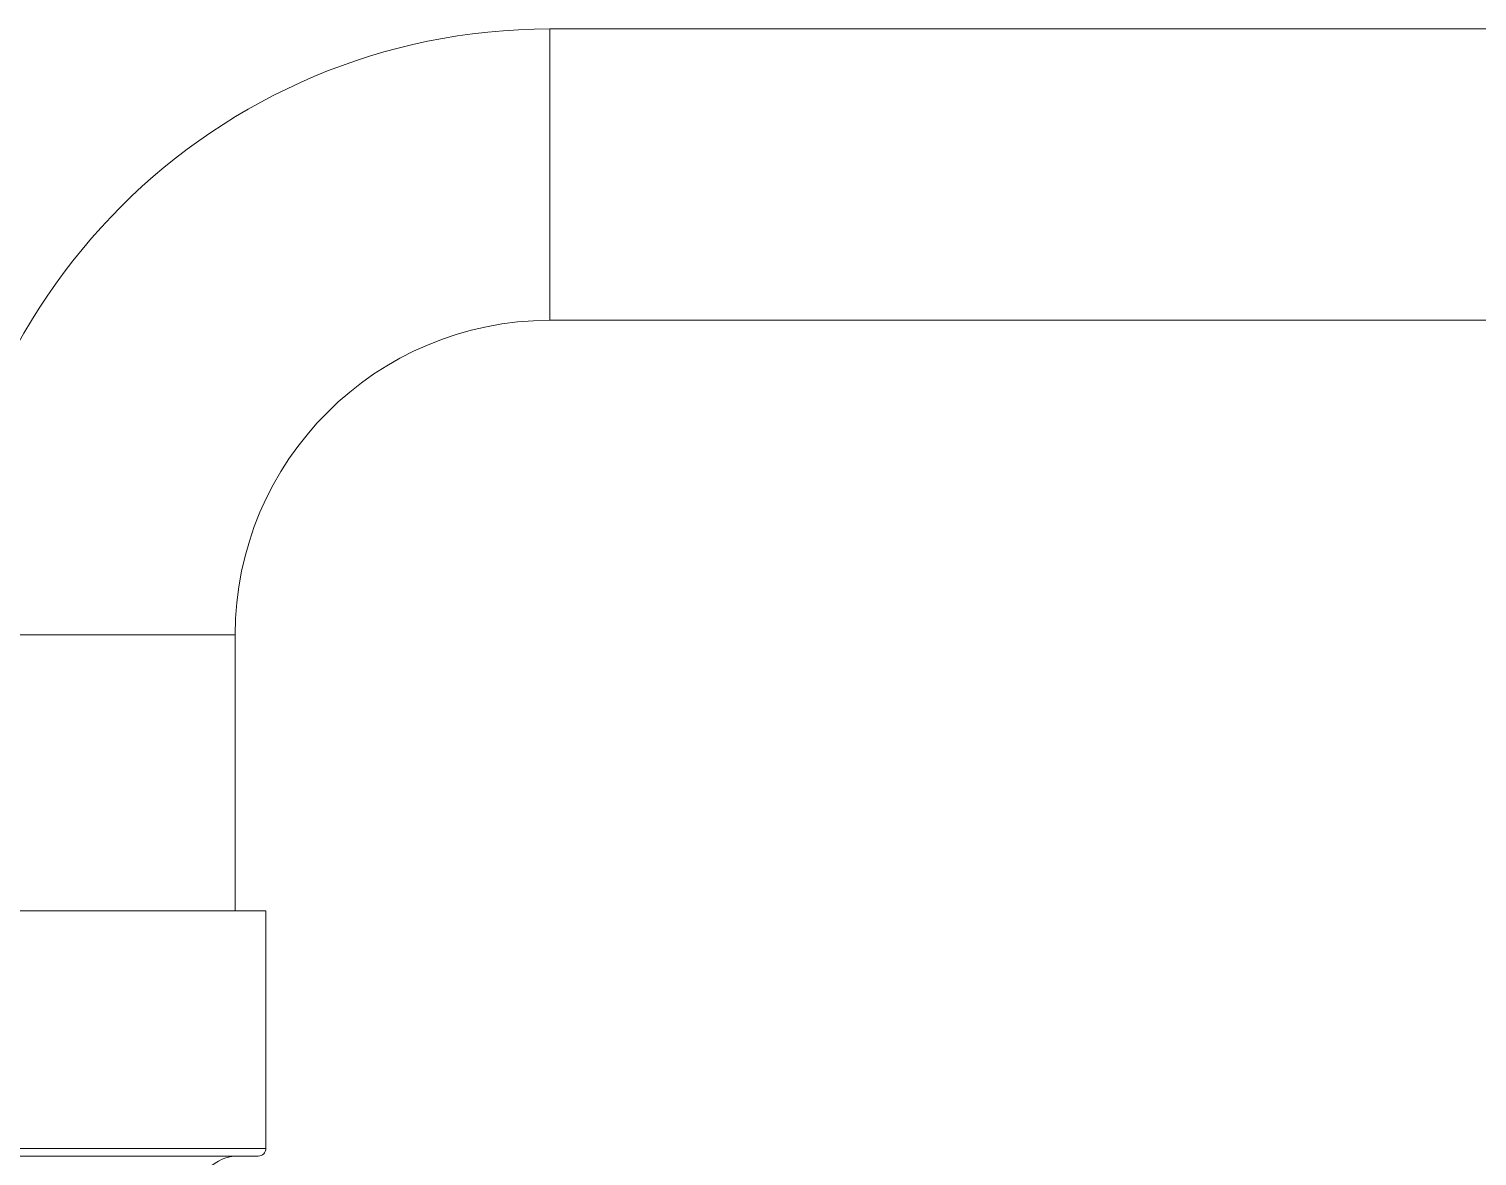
# Model space of a CAD drawing. Header units: millimetres. Extents: x 6110 to 6704, y -2661 to -1821.
# Drawn here: x 6494.08 to 6517.67, y -2140.94 to -2122.57 of the extents above; entities that cross this region are included whole.
import ezdxf

# ---------------------------------------------------------------- set-up
doc = ezdxf.new("R2010")
doc.units = ezdxf.units.MM
doc.header["$LTSCALE"] = 0.1
doc.layers.get('0').update_dxf_attribs({"lineweight": 15})

msp = doc.modelspace()

# ---------------------------------------------------------------- linework, layer by layer
for p, q in [((6502.5626, -2122.5661), (6557.5638, -2122.5661)), ((6502.5626, -2122.5661), (6502.5626, -2127.3162)), ((6502.5626, -2127.3162), (6557.5638, -2127.3162)), ((6497.4374, -2132.4413), (6492.6873, -2132.4413)), ((6497.4374, -2136.9414), (6497.4374, -2132.4413)), ((6497.9374, -2136.9414), (6492.1874, -2136.9414)), ((6497.9374, -2140.8165), (6497.9374, -2136.9414)), ((6492.1873, -2140.8165), (6497.9374, -2140.8165)), ((6492.3123, -2140.9415), (6497.8124, -2140.9415))]:
    msp.add_line(p, q)
for centre, radius, start, end in [((6502.5626, -2132.4413), 9.8752, 90, 180), ((6502.5626, -2132.4413), 5.1251, 90, 180), ((6497.4874, -2141.6165), 0.675, 90, 180), ((6497.8124, -2140.8165), 0.125, 270, 0)]:
    msp.add_arc(centre, radius, start, end)

doc.saveas('drawing.dxf')
